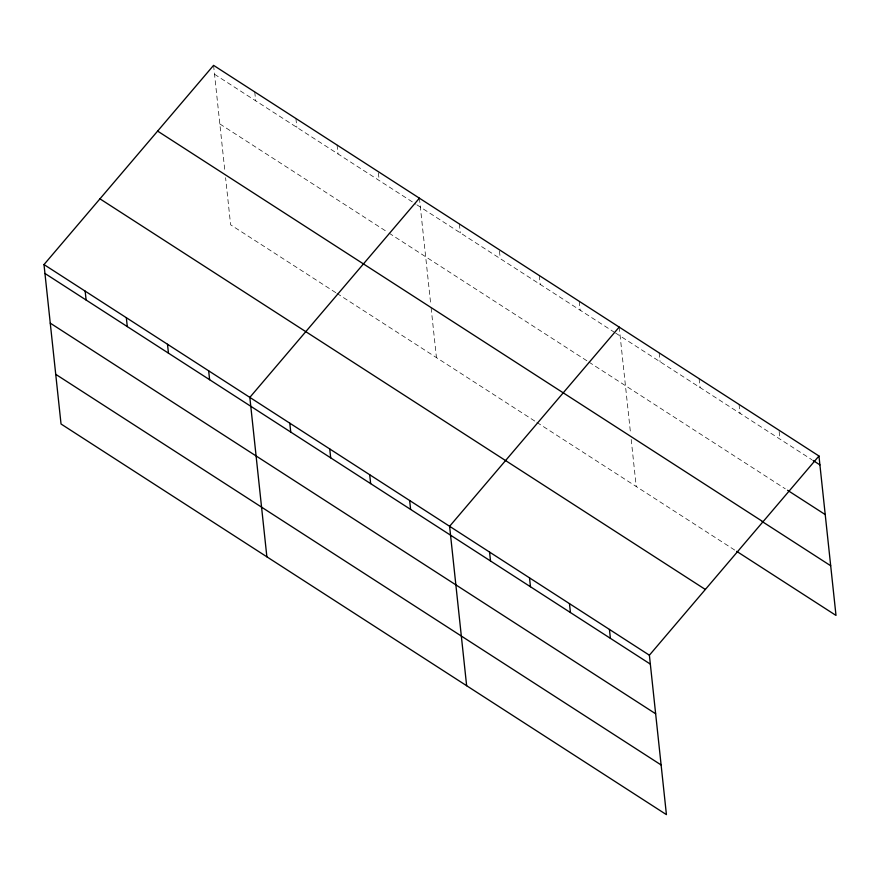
<?xml version="1.0" encoding="UTF-8"?>
<svg xmlns="http://www.w3.org/2000/svg" width="880" height="880" viewBox="0 0 880 880"><rect width="100%" height="100%" fill="white"/><g stroke="black" fill="none" stroke-linecap="round" stroke-linejoin="round"><path stroke-width="0.66" stroke-dasharray="4.4 3.3" d="M214.533 74.261L415.789 204.127M416.933 204.864L614.427 332.299M615.571 333.036L811.921 459.745M219.835 123.937L387.937 232.397M389.081 233.145L587.774 361.35M588.918 362.087L785.268 488.796M335.819 292.677L230.615 224.796L225.588 177.727M336.963 293.414L535.766 421.696M536.91 422.433L735.537 550.605M779.141 431.486L779.955 439.12M739.057 404.437L740.003 413.336M699.094 378.653L700.051 387.552M659.142 352.869L660.088 361.768M619.19 327.096L630.63 434.148M631.191 439.461L636.229 486.519M579.227 301.312L580.184 310.2M539.275 275.528L540.221 284.427M499.455 251.02L500.269 258.643M459.36 223.96L460.317 232.859M419.408 198.176L430.848 305.239M431.134 307.934L436.447 357.61M378.378 172.887L379.192 180.51M337.073 145.057L338.03 153.945M295.911 118.492L296.857 127.38M254.749 91.927L255.695 100.826M213.576 65.362L224.873 171.072"/><path stroke-width="1.32" d="M818.961 456.005L649.385 655.204L666.424 814.638L61.039 423.995L44 264.572L213.576 65.362L818.961 456.005L836 615.428L736.681 551.342M419.408 198.176L249.832 397.386L266.871 556.809M619.19 327.096L449.603 526.295L466.642 685.729M813.065 460.482L819.918 464.893M787.545 490.27L825.22 514.569M157.619 131.098L763.004 521.741M762.201 521.554L830.687 565.752M99.957 198.836L705.342 589.468M44 264.572L649.385 655.204M44.946 273.46L650.331 664.103M50.259 323.136L655.644 713.779M55.726 374.319L661.111 764.962M609.433 629.431L610.379 638.319M569.47 603.647L570.427 612.535M529.518 577.863L530.464 586.751M489.566 552.079L490.512 560.978M409.651 500.511L410.597 509.41M369.699 474.738L370.645 483.626M329.736 448.954L330.693 457.842M289.784 423.17L290.741 432.058M208.659 370.821L209.616 379.72M167.497 344.256L168.454 353.155M126.335 317.691L127.281 326.59M85.162 291.137L86.119 300.025"/></g></svg>
